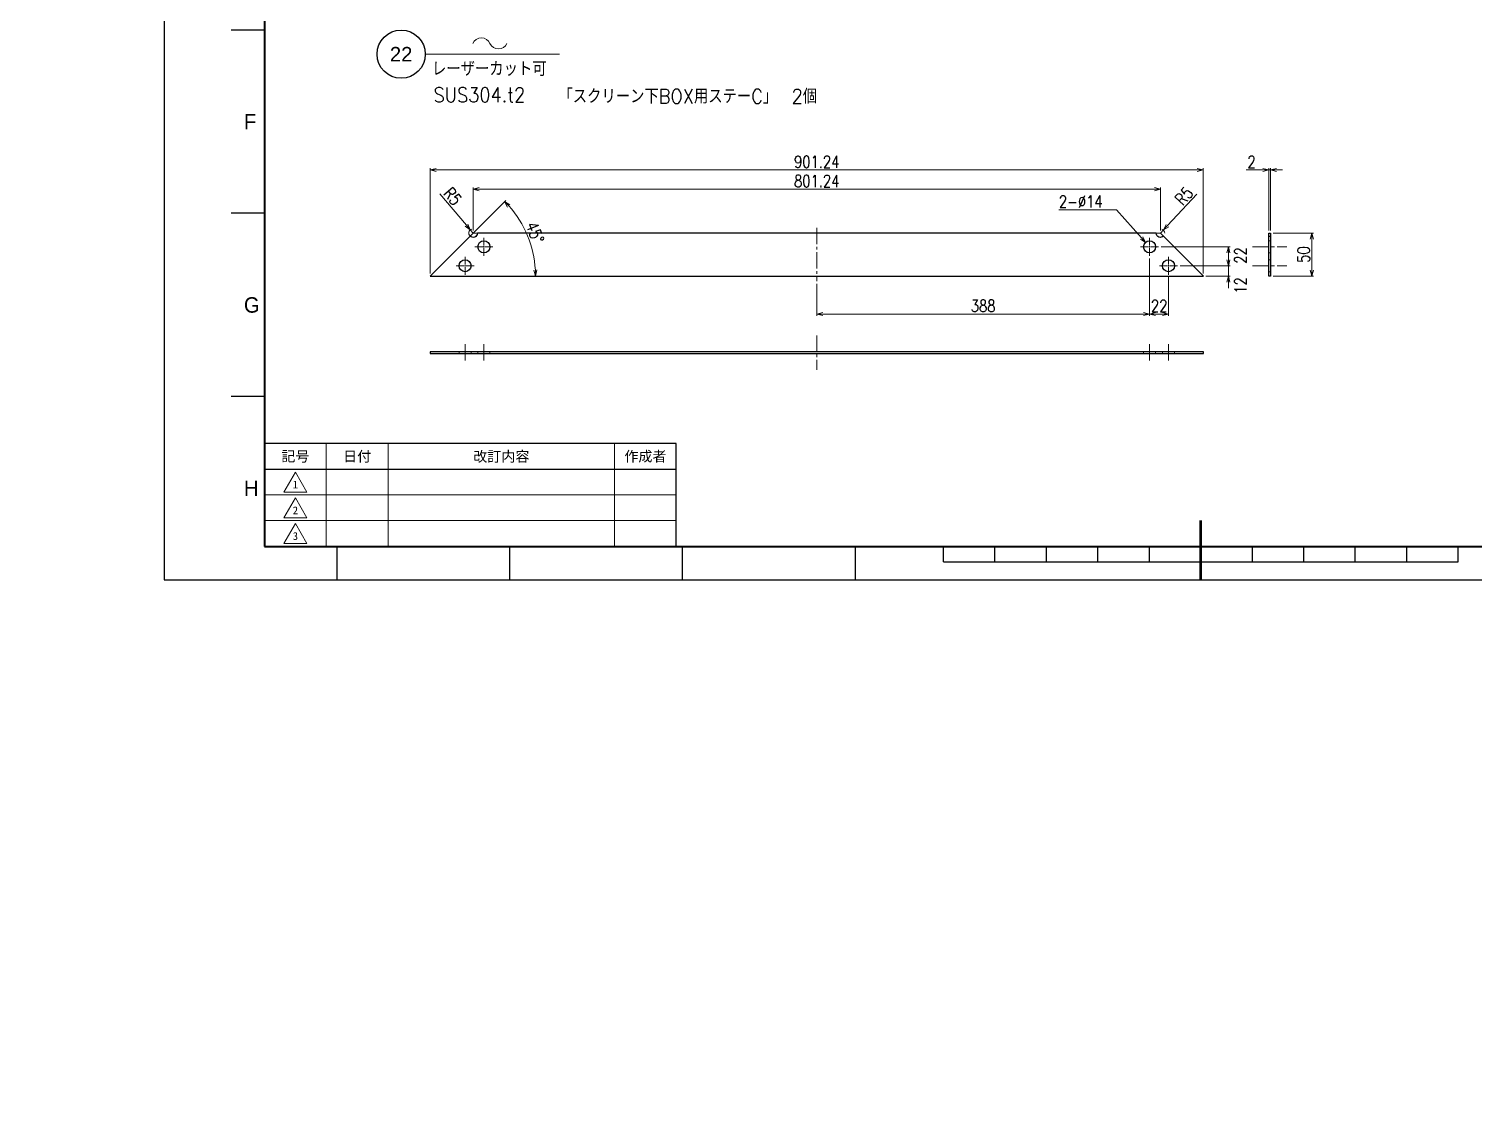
# Model space of a CAD drawing. Header units: millimetres. Extents: x 0 to 51411, y 0 to 16902.
# Drawn here: x 25524 to 27208, y 0 to 1267 of the extents above; entities that cross this region are included whole.
import ezdxf
from ezdxf import colors
from ezdxf.entities.mleader import LeaderData, LeaderLine
from ezdxf.enums import TextEntityAlignment as Align
from ezdxf.math import Vec2, Vec3

# ---------------------------------------------------------------- set-up
doc = ezdxf.new("R2010")
doc.units = ezdxf.units.MM
doc.linetypes.add('CENTER2', pattern=[28.575, 19.05, -3.175, 3.175, -3.175])
doc.linetypes.add('HIDDEN2', pattern=[4.7625, 3.175, -1.5875])
for name, color, linetype, lineweight in [('01_外形線', 7, 'Continuous', 25), ('03_かくれ線', 6, 'HIDDEN2', 13), ('04_中心線', 1, 'CENTER2', 9), ('06_文字', 7, 'Continuous', 13), ('07_寸法線', 3, 'Continuous', 9), ('99_図枠', 7, 'Continuous', 40)]:
    doc.layers.add(name, color=color, linetype=linetype, lineweight=lineweight)
doc.layers.add('10_補助線', color=8, linetype='Continuous', lineweight=13, plot=False)
doc.styles.add('KSS_TXT', font='txt.shx', dxfattribs={"bigfont": 'extfont2.shx'})
doc.styles.add('MS_G', font='MS Gothic.ttf')
doc.styles.get("Standard").update_dxf_attribs({"font": 'arial.ttf'})
doc.styles.add('寸法用', font='simplex.shx', dxfattribs={"width": 0.8, "bigfont": '@extfont2.shx'})
doc.styles.add('表題用', font='MS PGothic.ttf')
doc.dimstyles.new('機械製図用', dxfattribs={"dimtxt": 3.5, "dimasz": 3.5, "dimexe": 2, "dimexo": 0, "dimgap": 1.2, "dimtad": 1, "dimdsep": 46, "dimtxsty": '寸法用', "dimblk": 'OPEN30', "dimcen": 0, "dimclrd": 256, "dimclre": 256, "dimclrt": 7, "dimazin": 2, "dimtm": 1e-09, "dimtfac": 0.75, "dimtmove": 0, "dimatfit": 3, "dimldrblk": 'OPEN30', "dimfxl": 1, "dimlwd": -1, "dimlwe": -1, "dimarcsym": 0})
doc.dimstyles.new('機械製図用$3', dxfattribs={"dimtxt": 3.5, "dimasz": 3.5, "dimexe": 2, "dimexo": 0, "dimgap": 1.2, "dimtad": 1, "dimtih": 1, "dimtoh": 1, "dimdsep": 46, "dimtxsty": '寸法用', "dimblk": 'OPEN30', "dimcen": 0, "dimsd1": 1, "dimclrd": 256, "dimclre": 256, "dimclrt": 7, "dimazin": 2, "dimtm": 1e-09, "dimtfac": 0.75, "dimtofl": 0, "dimtmove": 0, "dimatfit": 3, "dimldrblk": 'OPEN30', "dimfxl": 1, "dimlwd": -1, "dimlwe": -1, "dimarcsym": 0})

# ---------------------------------------------------------------- blocks, each defined once
blk = doc.blocks.new('*U358')
at = {"layer": '04_中心線', "color": 0, "linetype": 'CENTER2', "transparency": 16777216}
for p, q in [((-10.5, 0), (-1.4, 0)), ((0, 1.4), (0, 10.5)), ((1.4, 0), (10.5, 0)), ((0, -10.5), (0, -1.4))]:
    blk.add_line(p, q, dxfattribs=at)
at = {"layer": '04_中心線', "color": 0, "linetype": 'Continuous', "transparency": 16777216}
for p, q in [((-0.7, 0), (0.7, 0)), ((0, -0.7), (0, 0.7))]:
    blk.add_line(p, q, dxfattribs=at)
blk = doc.blocks.new('*U359')
at = {"layer": '04_中心線', "color": 0, "linetype": 'CENTER2', "transparency": 16777216}
for p, q in [((-10.5, 0), (-1.4, 0)), ((0, 1.4), (0, 10.5)), ((1.4, 0), (10.5, 0)), ((0, -10.5), (0, -1.4))]:
    blk.add_line(p, q, dxfattribs=at)
at = {"layer": '04_中心線', "color": 0, "linetype": 'Continuous', "transparency": 16777216}
for p, q in [((-0.7, 0), (0.7, 0)), ((0, -0.7), (0, 0.7))]:
    blk.add_line(p, q, dxfattribs=at)
blk = doc.blocks.new('_Open30')
at = {"color": 0, "linetype": 'ByBlock', "lineweight": -2}
for p, q in [((-1, 0.27), (0, 0)), ((0, 0), (-1, -0.27)), ((0, 0), (-1, 0))]:
    blk.add_line(p, q, dxfattribs=at)
blk = doc.blocks.new('*D360')
at = {"layer": '07_寸法線', "transparency": 16777216}
for p, q in [((26974.2, 1029.2), (27021.2, 1029.2)), ((27019.2, 986.2), (27019.2, 1022.2)), ((26974.2, 979.2), (27021.2, 979.2))]:
    blk.add_line(p, q, dxfattribs=at)
at = {"layer": 'Defpoints', "color": 0, "transparency": 16777216}
for p in [(26971.2, 1029.2), (27019.2, 1029.2), (26971.2, 979.2)]:
    blk.add_point(p, dxfattribs=at)
at = {"layer": '07_寸法線', "transparency": 16777216, "xscale": 7, "yscale": 7, "zscale": 7}
for p, rotation in [((27019.2, 1029.2), 90), ((27019.2, 979.2), 270)]:
    blk.add_blockref('_Open30', p, dxfattribs=dict(at, rotation=rotation))
at = {"layer": '07_寸法線', "color": 7, "transparency": 16777216, "insert": (27009.7, 1004.2), "char_height": 14, "attachment_point": 5, "rotation": 90, "style": '寸法用'}
blk.add_mtext('50', dxfattribs=at)
blk = doc.blocks.new('*D361')
at = {"layer": '07_寸法線', "transparency": 16777216}
for p, q in [((26962.2, 1102.8), (26942.7, 1102.8)), ((26969.2, 1032.2), (26969.2, 1104.8)), ((26971.2, 1102.8), (26969.2, 1102.8)), ((26971.2, 1032.2), (26971.2, 1104.8)), ((26978.2, 1102.8), (26985.2, 1102.8))]:
    blk.add_line(p, q, dxfattribs=at)
at = {"layer": 'Defpoints', "color": 0, "transparency": 16777216}
for p in [(26969.2, 1102.8), (26969.2, 1029.2), (26971.2, 1029.2)]:
    blk.add_point(p, dxfattribs=at)
at = {"layer": '07_寸法線', "transparency": 16777216, "xscale": 7, "yscale": 7, "zscale": 7}
blk.add_blockref('_Open30', (26969.2, 1102.8), dxfattribs=at)
at = {"layer": '07_寸法線', "transparency": 16777216, "xscale": 7, "yscale": 7, "zscale": 7, "rotation": 180}
blk.add_blockref('_Open30', (26971.2, 1102.8), dxfattribs=at)
at = {"layer": '07_寸法線', "color": 7, "transparency": 16777216, "insert": (26948.9, 1112.3), "char_height": 14, "attachment_point": 5, "style": '寸法用'}
blk.add_mtext('2', dxfattribs=at)
blk = doc.blocks.new('*D362')
at = {"layer": '07_寸法線', "transparency": 16777216}
for p, q in [((26002.9, 1074.9), (26033.8, 1038.4)), ((26041.5, 1029.2), (26038.3, 1033))]:
    blk.add_line(p, q, dxfattribs=at)
blk.add_arc((26041.5, 1029.2), 5, 107.2903, 225, dxfattribs=at)
at = {"layer": 'Defpoints', "color": 0, "transparency": 16777216}
for p in [(26038.3, 1033), (26041.5, 1029.2)]:
    blk.add_point(p, dxfattribs=at)
at = {"layer": '07_寸法線', "transparency": 16777216, "xscale": 7, "yscale": 7, "zscale": 7, "rotation": 310.2086075833152}
blk.add_blockref('_Open30', (26038.3, 1033), dxfattribs=at)
at = {"layer": '07_寸法線', "color": 7, "transparency": 16777216, "insert": (26017.7, 1072), "char_height": 14, "attachment_point": 5, "rotation": 310.2086, "style": '寸法用'}
blk.add_mtext('R5', dxfattribs=at)
blk = doc.blocks.new('*D363')
at = {"layer": '07_寸法線', "transparency": 16777216}
for p, q in [((26885.3, 1074.7), (26850.9, 1038)), ((26842.7, 1029.2), (26846.2, 1032.9))]:
    blk.add_line(p, q, dxfattribs=at)
blk.add_arc((26842.7, 1029.2), 5, 0, 69.8493, dxfattribs=at)
at = {"layer": 'Defpoints', "color": 0, "transparency": 16777216}
for p in [(26842.7, 1029.2), (26846.2, 1032.9)]:
    blk.add_point(p, dxfattribs=at)
at = {"layer": '07_寸法線', "transparency": 16777216, "xscale": 7, "yscale": 7, "zscale": 7, "rotation": 226.9309724063492}
blk.add_blockref('_Open30', (26846.2, 1032.9), dxfattribs=at)
at = {"layer": '07_寸法線', "color": 7, "transparency": 16777216, "insert": (26870.2, 1072.5), "char_height": 14, "attachment_point": 5, "rotation": 46.931, "style": '寸法用'}
blk.add_mtext('R5', dxfattribs=at)
blk = doc.blocks.new('*D364')
at = {"layer": '07_寸法線', "transparency": 16777216}
for p, q in [((26830.1, 999.7), (26830.1, 932.9)), ((26442.1, 970.2), (26442.1, 932.9)), ((26823.1, 934.9), (26449.1, 934.9))]:
    blk.add_line(p, q, dxfattribs=at)
at = {"layer": 'Defpoints', "color": 0, "transparency": 16777216}
for p in [(26830.1, 1002.7), (26442.1, 973.2), (26442.1, 934.9)]:
    blk.add_point(p, dxfattribs=at)
at = {"layer": '07_寸法線', "transparency": 16777216, "xscale": 7, "yscale": 7, "zscale": 7, "rotation": 180}
blk.add_blockref('_Open30', (26442.1, 934.9), dxfattribs=at)
at = {"layer": '07_寸法線', "transparency": 16777216, "xscale": 7, "yscale": 7, "zscale": 7}
blk.add_blockref('_Open30', (26830.1, 934.9), dxfattribs=at)
at = {"layer": '07_寸法線', "color": 7, "transparency": 16777216, "insert": (26636.1, 944.4), "char_height": 14, "attachment_point": 5, "style": '寸法用'}
blk.add_mtext('388', dxfattribs=at)
blk = doc.blocks.new('*D365')
at = {"layer": '07_寸法線', "transparency": 16777216}
for p, q in [((26724.3, 1056.4), (26791.5, 1056.4)), ((26791.5, 1056.4), (26820.8, 1023.6))]:
    blk.add_line(p, q, dxfattribs=at)
at = {"layer": 'Defpoints', "color": 0, "transparency": 16777216}
for p in [(26825.5, 1018.4), (26834.8, 1008)]:
    blk.add_point(p, dxfattribs=at)
at = {"layer": '07_寸法線', "transparency": 16777216, "xscale": 7, "yscale": 7, "zscale": 7, "rotation": 311.8427270793289}
blk.add_blockref('_Open30', (26825.5, 1018.4), dxfattribs=at)
at = {"layer": '07_寸法線', "color": 7, "transparency": 16777216, "insert": (26749.9, 1065.9), "char_height": 14, "attachment_point": 5, "style": '寸法用'}
blk.add_mtext('2-∅14', dxfattribs=at)
blk = doc.blocks.new('*D366')
at = {"layer": '07_寸法線', "transparency": 16777216}
blk.add_line((26038, 1025.7), (26079.7, 1067.4), dxfattribs=at)
blk.add_arc((25991.5, 979.2), 122.8, 3.2678, 41.7322, dxfattribs=at)
at = {"layer": 'Defpoints', "color": 0, "transparency": 16777216}
for p in [(26038, 1025.7), (26110.1, 1011), (25991.5, 979.2), (25991.5, 979.2), (26892.7, 979.2)]:
    blk.add_point(p, dxfattribs=at)
at = {"layer": '07_寸法線', "transparency": 16777216, "xscale": 7, "yscale": 7, "zscale": 7}
for p, rotation in [((26078.3, 1066), 133.3661214207909), ((26114.3, 979.2), 271.6338785791143)]:
    blk.add_blockref('_Open30', p, dxfattribs=dict(at, rotation=rotation))
at = {"layer": '07_寸法線', "color": 7, "transparency": 16777216, "insert": (26113.7, 1029.8), "char_height": 14, "attachment_point": 5, "rotation": 292.5, "style": '寸法用'}
blk.add_mtext('45°', dxfattribs=at)
blk = doc.blocks.new('*U368')
at = {"layer": '04_中心線', "color": 0, "linetype": 'CENTER2', "transparency": 16777216}
for p, q in [((-10.5, 0), (-1.4, 0)), ((0, 1.4), (0, 10.5)), ((1.4, 0), (10.5, 0)), ((0, -10.5), (0, -1.4))]:
    blk.add_line(p, q, dxfattribs=at)
at = {"layer": '04_中心線', "color": 0, "linetype": 'Continuous', "transparency": 16777216}
for p, q in [((-0.7, 0), (0.7, 0)), ((0, -0.7), (0, 0.7))]:
    blk.add_line(p, q, dxfattribs=at)
blk = doc.blocks.new('*U367')
at = {"layer": '04_中心線', "color": 0, "linetype": 'CENTER2', "transparency": 16777216}
for p, q in [((-10.5, 0), (-1.4, 0)), ((0, 1.4), (0, 10.5)), ((1.4, 0), (10.5, 0)), ((0, -10.5), (0, -1.4))]:
    blk.add_line(p, q, dxfattribs=at)
at = {"layer": '04_中心線', "color": 0, "linetype": 'Continuous', "transparency": 16777216}
for p, q in [((-0.7, 0), (0.7, 0)), ((0, -0.7), (0, 0.7))]:
    blk.add_line(p, q, dxfattribs=at)
blk = doc.blocks.new('AM_BALLOON1')
at = {"transparency": 16777216}
blk.add_circle((0, 0), 5, dxfattribs=at)
blk.add_attdef('B_NUMBER', text='', height=3, dxfattribs=at).set_placement((0, 0), align=Align.MIDDLE_CENTER)
blk = doc.blocks.new('_OPEN')
at = {"color": 0, "linetype": 'ByBlock'}
for p, q in [((-1, 0.17), (0, 0)), ((0, 0), (-1, -0.17)), ((0, 0), (-1, 0))]:
    blk.add_line(p, q, dxfattribs=at)
blk = doc.blocks.new('p1ba05')
for centre, start, end in [((-2.95, 0.29), 24.2276, 155.5758), ((0, 1.62), 204.2276, 335.5758)]:
    blk.add_arc(centre, 1.62, start, end)
blk = doc.blocks.new('*D1182')
at = {"layer": '07_寸法線', "transparency": 16777216}
for p, q in [((26041.5, 1032.2), (26041.5, 1082.4)), ((26835.7, 1080.4), (26048.5, 1080.4)), ((26842.7, 1032.2), (26842.7, 1082.4))]:
    blk.add_line(p, q, dxfattribs=at)
at = {"layer": 'Defpoints', "color": 0, "transparency": 16777216}
for p in [(26041.5, 1080.4), (26041.5, 1029.2), (26842.7, 1029.2)]:
    blk.add_point(p, dxfattribs=at)
at = {"layer": '07_寸法線', "transparency": 16777216, "xscale": 7, "yscale": 7, "zscale": 7, "rotation": 180}
blk.add_blockref('_Open30', (26041.5, 1080.4), dxfattribs=at)
at = {"layer": '07_寸法線', "transparency": 16777216, "xscale": 7, "yscale": 7, "zscale": 7}
blk.add_blockref('_Open30', (26842.7, 1080.4), dxfattribs=at)
at = {"layer": '07_寸法線', "color": 7, "transparency": 16777216, "insert": (26442.1, 1089.9), "char_height": 14, "attachment_point": 5, "style": '寸法用'}
blk.add_mtext('801.24', dxfattribs=at)
blk = doc.blocks.new('*D1183')
at = {"layer": '07_寸法線', "transparency": 16777216}
for p, q in [((25991.5, 982.2), (25991.5, 1104.8)), ((26885.7, 1102.8), (25998.5, 1102.8)), ((26892.7, 982.2), (26892.7, 1104.8))]:
    blk.add_line(p, q, dxfattribs=at)
at = {"layer": 'Defpoints', "color": 0, "transparency": 16777216}
for p in [(25991.5, 1102.8), (25991.5, 979.2), (26892.7, 979.2)]:
    blk.add_point(p, dxfattribs=at)
at = {"layer": '07_寸法線', "transparency": 16777216, "xscale": 7, "yscale": 7, "zscale": 7, "rotation": 180}
blk.add_blockref('_Open30', (25991.5, 1102.8), dxfattribs=at)
at = {"layer": '07_寸法線', "transparency": 16777216, "xscale": 7, "yscale": 7, "zscale": 7}
blk.add_blockref('_Open30', (26892.7, 1102.8), dxfattribs=at)
at = {"layer": '07_寸法線', "color": 7, "transparency": 16777216, "insert": (26442.1, 1112.3), "char_height": 14, "attachment_point": 5, "style": '寸法用'}
blk.add_mtext('901.24', dxfattribs=at)
blk = doc.blocks.new('*D1184')
at = {"layer": '07_寸法線', "transparency": 16777216}
for p, q in [((26830.1, 999.7), (26830.1, 932.9)), ((26852.1, 977.7), (26852.1, 932.9)), ((26845.1, 934.9), (26837.1, 934.9))]:
    blk.add_line(p, q, dxfattribs=at)
at = {"layer": 'Defpoints', "color": 0, "transparency": 16777216}
for p in [(26830.1, 1002.7), (26852.1, 980.7), (26830.1, 934.9)]:
    blk.add_point(p, dxfattribs=at)
at = {"layer": '07_寸法線', "transparency": 16777216, "xscale": 7, "yscale": 7, "zscale": 7, "rotation": 180}
blk.add_blockref('_Open30', (26830.1, 934.9), dxfattribs=at)
at = {"layer": '07_寸法線', "transparency": 16777216, "xscale": 7, "yscale": 7, "zscale": 7}
blk.add_blockref('_Open30', (26852.1, 934.9), dxfattribs=at)
at = {"layer": '07_寸法線', "color": 7, "transparency": 16777216, "insert": (26841.3, 944.4), "char_height": 14, "attachment_point": 5, "style": '寸法用'}
blk.add_mtext('22', dxfattribs=at)
blk = doc.blocks.new('*D1185')
at = {"layer": '07_寸法線', "transparency": 16777216}
for p, q in [((26921.9, 998.2), (26921.9, 1005.2)), ((26865.6, 991.2), (26923.9, 991.2)), ((26895.7, 979.2), (26923.9, 979.2)), ((26921.9, 979.2), (26921.9, 991.2)), ((26921.9, 972.2), (26921.9, 965.2))]:
    blk.add_line(p, q, dxfattribs=at)
at = {"layer": 'Defpoints', "color": 0, "transparency": 16777216}
for p in [(26862.6, 991.2), (26892.7, 979.2), (26921.9, 991.2)]:
    blk.add_point(p, dxfattribs=at)
at = {"layer": '07_寸法線', "transparency": 16777216, "xscale": 7, "yscale": 7, "zscale": 7}
for p, rotation in [((26921.9, 991.2), 270), ((26921.9, 979.2), 90)]:
    blk.add_blockref('_Open30', p, dxfattribs=dict(at, rotation=rotation))
at = {"layer": '07_寸法線', "color": 7, "transparency": 16777216, "insert": (26936.2, 968.2), "char_height": 14, "attachment_point": 5, "rotation": 90, "style": '寸法用'}
blk.add_mtext('12', dxfattribs=at)
blk = doc.blocks.new('*D1186')
at = {"layer": '07_寸法線', "transparency": 16777216}
for p, q in [((26843.6, 1013.2), (26923.9, 1013.2)), ((26921.9, 998.2), (26921.9, 1006.2)), ((26865.6, 991.2), (26923.9, 991.2))]:
    blk.add_line(p, q, dxfattribs=at)
at = {"layer": 'Defpoints', "color": 0, "transparency": 16777216}
for p in [(26840.6, 1013.2), (26921.9, 1013.2), (26862.6, 991.2)]:
    blk.add_point(p, dxfattribs=at)
at = {"layer": '07_寸法線', "transparency": 16777216, "xscale": 7, "yscale": 7, "zscale": 7}
for p, rotation in [((26921.9, 1013.2), 90), ((26921.9, 991.2), 270)]:
    blk.add_blockref('_Open30', p, dxfattribs=dict(at, rotation=rotation))
at = {"layer": '07_寸法線', "color": 7, "transparency": 16777216, "insert": (26936.2, 1003.2), "char_height": 14, "attachment_point": 5, "rotation": 90, "style": '寸法用'}
blk.add_mtext('22', dxfattribs=at)

msp = doc.modelspace()

# ---------------------------------------------------------------- linework, layer by layer
at = {"layer": '01_外形線'}
msp.add_line((26969.15, 1025.681), (26971.15, 1025.681), dxfattribs=at)
msp.add_lwpolyline([(25991.504, 979.217), (26892.746, 979.217), (26846.282, 1025.681, -0.66817864), (26837.746, 1029.217), (26046.504, 1029.217, -0.66817864), (26037.968, 1025.681), (25991.504, 979.217)], format="xyb", dxfattribs=at)
for points in [[(26969.15, 1029.217), (26971.15, 1029.217), (26971.15, 979.217), (26969.15, 979.217)], [(25991.504, 888.937), (26892.746, 888.937), (26892.746, 890.937), (25991.504, 890.937)]]:
    msp.add_lwpolyline(points, close=True, dxfattribs=at)
for centre in [(26054.125, 1013.217), (26830.125, 1013.217), (26032.125, 991.217), (26852.125, 991.217)]:
    msp.add_circle(centre, 7, dxfattribs=at)
at = {"layer": '03_かくれ線', "ltscale": 3}
for p, q in [((26969.15, 1020.217), (26971.15, 1020.217)), ((26969.15, 1006.217), (26971.15, 1006.217)), ((26969.15, 998.217), (26971.15, 998.217)), ((26969.15, 984.217), (26971.15, 984.217)), ((26025.125, 890.937), (26025.125, 888.937)), ((26039.125, 890.937), (26039.125, 888.937)), ((26047.125, 890.937), (26047.125, 888.937)), ((26061.125, 890.937), (26061.125, 888.937)), ((26823.125, 890.937), (26823.125, 888.937)), ((26837.125, 890.937), (26837.125, 888.937)), ((26845.125, 890.937), (26845.125, 888.937)), ((26859.125, 890.937), (26859.125, 888.937))]:
    msp.add_line(p, q, dxfattribs=at)
at = {"layer": '04_中心線'}
for p, q in [((26442.125, 1035.557), (26442.125, 973.24)), ((26950.15, 1013.217), (26990.15, 1013.217)), ((26950.15, 991.217), (26990.15, 991.217)), ((26442.125, 909.937), (26442.125, 869.937)), ((26032.125, 899.937), (26032.125, 879.937)), ((26054.125, 899.937), (26054.125, 879.937)), ((26830.125, 899.937), (26830.125, 879.937)), ((26852.125, 899.937), (26852.125, 879.937))]:
    msp.add_line(p, q, dxfattribs=at)
at = {"layer": '07_寸法線'}
msp.add_line((25985.848, 1237.76), (26142.191, 1237.76), dxfattribs=at)
at = {"layer": '10_補助線'}
for points in [[(26037.968, 1025.681), (26041.504, 1029.217), (26046.504, 1029.217)], [(26846.282, 1025.681), (26842.746, 1029.217), (26837.746, 1029.217)]]:
    msp.add_lwpolyline(points, dxfattribs=at)
at = {"layer": '99_図枠', "lineweight": 25}
for p, q in [((25798.42, 1265.903), (25759.42, 1265.903)), ((25798.42, 1052.286), (25759.42, 1052.286)), ((25798.42, 838.668), (25759.42, 838.668)), ((25798.42, 754.051), (26278.42, 754.051)), ((25882.93, 625.051), (25882.93, 664.051)), ((26084.32, 625.051), (26084.32, 664.051)), ((26285.71, 625.051), (26285.71, 664.051)), ((26487.1, 625.051), (26487.1, 664.051)), ((26589.88, 646.051), (26589.88, 664.051)), ((26649.88, 646.051), (26649.88, 664.051)), ((26709.88, 646.051), (26709.88, 664.051)), ((26769.88, 646.051), (26769.88, 664.051)), ((26829.88, 646.051), (26829.88, 664.051)), ((26949.88, 646.051), (26949.88, 664.051)), ((27009.88, 646.051), (27009.88, 664.051)), ((27069.88, 646.051), (27069.88, 664.051)), ((27129.88, 646.051), (27129.88, 664.051)), ((27189.88, 646.051), (27189.88, 664.051)), ((26589.88, 646.051), (27189.88, 646.051))]:
    msp.add_line(p, q, dxfattribs=at)
at = {"layer": '99_図枠', "lineweight": 13}
for p, q in [((25870.42, 664.051), (25870.42, 784.051)), ((25942.42, 664.051), (25942.42, 784.051)), ((26206.42, 664.051), (26206.42, 784.051)), ((25798.42, 724.051), (26278.42, 724.051)), ((25798.42, 694.051), (26278.42, 694.051))]:
    msp.add_line(p, q, dxfattribs=at)
at = {"layer": '99_図枠', "lineweight": 53}
msp.add_line((26889.88, 625.051), (26889.88, 694.051), dxfattribs=at)
at = {"layer": '99_図枠'}
msp.add_lwpolyline([(25798.42, 664.051), (28059.22, 664.051), (28059.22, 2294.989), (25798.42, 2294.989)], close=True, dxfattribs=at)
at = {"layer": '99_図枠', "lineweight": 25}
msp.add_lwpolyline([(25798.42, 664.051), (26278.42, 664.051), (26278.42, 784.051), (25798.42, 784.051)], close=True, dxfattribs=at)
at = {"layer": '99_図枠', "lineweight": 13}
for points in [[(25820.92, 727.237), (25834.42, 750.62), (25847.92, 727.237), (25820.92, 727.237)], [(25820.92, 697.237), (25834.42, 720.62), (25847.92, 697.237), (25820.92, 697.237)], [(25820.92, 667.237), (25834.42, 690.62), (25847.92, 667.237), (25820.92, 667.237)]]:
    msp.add_lwpolyline(points, dxfattribs=at)
at = {"layer": 'Defpoints'}
msp.add_lwpolyline([(25681.54, 625.051), (28098.22, 625.051), (28098.22, 2333.989), (25681.54, 2333.989)], close=True, dxfattribs=at)

# ---------------------------------------------------------------- block references
at = {"layer": '04_中心線', "linetype": 'CENTER2'}
for name, p in [('*U367', (26054.125, 1013.217)), ('*U359', (26830.125, 1013.217)), ('*U368', (26032.125, 991.217)), ('*U358', (26852.125, 991.217))]:
    msp.add_blockref(name, p, dxfattribs=at)
at = {"layer": '07_寸法線', "xscale": 6.749590909090905, "yscale": 6.749590909090905, "zscale": 6.749590909090905}
msp.add_blockref('p1ba05', (26071.101, 1243.913), dxfattribs=at)

# ---------------------------------------------------------------- texts
at = {"layer": '06_文字', "color": 3, "style": 'KSS_TXT', "width": 0.9}
for s, p in [('レーザーカット可', (25993.62, 1212.344)), ('SUS304.t2', (25995.499, 1181.966)), ('「スクリーン下BOX用ステーC」\u30002個', (26141.004, 1180.278))]:
    msp.add_text(s, height=16.875, dxfattribs=at).set_placement(p)
at = {"layer": '99_図枠', "lineweight": 13, "style": '表題用'}
for s, p in [('F', (25774.42, 1159.094)), ('G', (25774.42, 945.477)), ('H', (25774.42, 731.86))]:
    msp.add_text(s, height=18, dxfattribs=at).set_placement(p, align=Align.MIDDLE_LEFT)
at = {"layer": '99_図枠', "style": '表題用'}
for s, p in [('記号', (25834.42, 769.051)), ('日付', (25906.42, 769.051)), ('作成者', (26242.42, 769.051))]:
    msp.add_text(s, height=12, dxfattribs=at).set_placement(p, align=Align.MIDDLE_CENTER)
msp.add_text('改訂内容', height=12, dxfattribs=at).set_placement((26074.42, 769.051), align=Align.MIDDLE)
at = {"layer": '99_図枠', "lineweight": 13, "style": 'MS_G'}
for s, p in [('1', (25834.42, 736.051)), ('2', (25834.42, 706.051)), ('3', (25834.42, 676.051))]:
    msp.add_text(s, height=9, dxfattribs=at).set_placement(p, align=Align.MIDDLE)

# ---------------------------------------------------------------- dimensions: what is measured, and where the dimension line sits
at = {"layer": '07_寸法線'}
for base, p1, p2, angle, picture, middle in [((25991.504, 1102.791), (26892.746, 979.217), (25991.504, 979.217), 180, '*D1183', (26442.125, 1112.291)), ((26969.15, 1102.791), (26971.15, 1029.217), (26969.15, 1029.217), 180, '*D361', (26948.917, 1112.291)), ((26041.504, 1080.363), (26842.746, 1029.217), (26041.504, 1029.217), 180, '*D1182', (26442.125, 1089.863)), ((27019.155, 1029.217), (26971.15, 979.217), (26971.15, 1029.217), 90, '*D360', (27009.655, 1004.217)), ((26442.125, 934.917), (26830.125, 1002.717), (26442.125, 973.24), 180, '*D364', (26636.125, 944.417))]:
    dim = msp.add_linear_dim(base=base, p1=p1, p2=p2, angle=angle, dimstyle='機械製図用', override={"dimtxt": 14, "dimasz": 7, "dimexo": 3, "dimgap": 2.5}, dxfattribs=at)
    dim.commit()
    dim.dimension.update_dxf_attribs({"geometry": picture, "text_midpoint": middle})
for center, mpoint, picture, middle in [((26041.504, 1029.217), (26038.276, 1033.035), '*D362', (26010.49, 1065.906)), ((26842.746, 1029.217), (26846.161, 1032.87), '*D363', (26877.173, 1066.046))]:
    dim = msp.add_radius_dim(center=center, mpoint=mpoint, dimstyle='機械製図用', override={"dimtxt": 14, "dimasz": 7, "dimgap": 2.5}, dxfattribs=at)
    dim.commit()
    dim.dimension.update_dxf_attribs({"geometry": picture, "text_midpoint": middle, "dimtype": 164})
dim = msp.add_angular_dim_2l(base=(26110.074, 1010.987), line1=((25991.504, 979.217), (26892.746, 979.217)), line2=((26037.968, 1025.681), (25991.504, 979.217)), dimstyle='機械製図用', override={"dimtxt": 14, "dimasz": 7, "dimgap": 2.5, "dimtmove": 2}, dxfattribs=at)
dim.commit()
dim.dimension.update_dxf_attribs({"geometry": '*D366', "text_midpoint": (26113.689, 1029.828)})
dim = msp.add_diameter_dim_2p(p1=(26834.795, 1008.002), p2=(26825.456, 1018.432), text='2-<>', dimstyle='機械製図用$3', override={"dimtxt": 14, "dimasz": 7, "dimgap": 2.5}, dxfattribs=at)
dim.commit()
dim.dimension.update_dxf_attribs({"geometry": '*D365', "text_midpoint": (26749.884, 1056.401), "dimtype": 163})
for base, p1, p2, angle, picture, middle in [((26921.916, 1013.217), (26862.625, 991.217), (26840.625, 1013.217), 90, '*D1186', (26936.212, 1003.197)), ((26830.125, 934.917), (26852.125, 980.717), (26830.125, 1002.717), 180, '*D1184', (26841.286, 944.417)), ((26921.916, 991.217), (26892.746, 979.217), (26862.625, 991.217), 90, '*D1185', (26936.212, 968.179))]:
    dim = msp.add_linear_dim(base=base, p1=p1, p2=p2, angle=angle, dimstyle='機械製図用', override={"dimtxt": 14, "dimasz": 7, "dimexo": 3, "dimgap": 2.5, "dimtmove": 2}, dxfattribs=at)
    dim.commit()
    dim.dimension.update_dxf_attribs({"geometry": picture, "text_midpoint": middle, "dimtype": 160})

# ---------------------------------------------------------------- leaders
ml = msp.add_multileader_block('Standard', dxfattribs=at)
ml.set_content('AM_BALLOON1', color=256, scale=7.08707045)
ml.set_attribute('B_NUMBER', '28', width=0)
ml.set_leader_properties(color=256, linetype='ByLayer', lineweight=-1)
ml.set_arrow_properties(name='OPEN')
ml.build(insert=Vec2(0, 0))
ml.multileader.update_dxf_attribs({"leader_type": 0, "has_dogleg": 0, "text_right_attachment_type": 6, "dogleg_length": 0, "arrow_head_size": 3.544, "scale": 2.5, "block_connection_type": 1})
ctx = ml.context
ctx.base_point, ctx.scale, ctx.char_height, ctx.arrow_head_size, ctx.landing_gap_size, ctx.plane_origin = Vec3(32779.868, 3275.518), 2.5, 7.087, 3.544, 3.544, Vec3(32779.868, 3275.518)
ctx.right_attachment, ctx.attachment_type = 6, 1
notes = []
notes.append((ctx, [(0, (0, 0, 0), (0, 0), (1, 0), 1, [])]))
ctx.block.insert = Vec3(32779.868, 3275.518)
ml = msp.add_multileader_block('Standard', dxfattribs=at)
ml.set_content('AM_BALLOON1', color=256, scale=7.08707045)
ml.set_attribute('B_NUMBER', '29', width=0)
ml.set_leader_properties(color=256, linetype='ByLayer', lineweight=-1)
ml.set_arrow_properties(name='OPEN')
ml.build(insert=Vec2(0, 0))
ml.multileader.update_dxf_attribs({"leader_type": 0, "has_dogleg": 0, "text_right_attachment_type": 6, "dogleg_length": 0, "arrow_head_size": 3.544, "scale": 2.5, "block_connection_type": 1})
ctx = ml.context
ctx.base_point, ctx.scale, ctx.char_height, ctx.arrow_head_size, ctx.landing_gap_size, ctx.plane_origin = Vec3(34667.768, 3275.518), 2.5, 7.087, 3.544, 3.544, Vec3(34667.768, 3275.518)
ctx.right_attachment, ctx.attachment_type = 6, 1
notes.append((ctx, [(0, (0, 0, 0), (0, 0), (1, 0), 1, [])]))
ctx.block.insert = Vec3(34667.768, 3275.518)
ml = msp.add_multileader_block('Standard', dxfattribs=at)
ml.set_content('AM_BALLOON1', color=256, scale=7.08707045)
ml.set_attribute('B_NUMBER', '27', width=0)
ml.set_leader_properties(color=256, linetype='ByLayer', lineweight=-1)
ml.set_arrow_properties(name='OPEN')
ml.build(insert=Vec2(0, 0))
ml.multileader.update_dxf_attribs({"leader_type": 0, "has_dogleg": 0, "text_right_attachment_type": 6, "dogleg_length": 0, "arrow_head_size": 3.544, "scale": 2.5, "block_connection_type": 1})
ctx = ml.context
ctx.base_point, ctx.scale, ctx.char_height, ctx.arrow_head_size, ctx.landing_gap_size, ctx.plane_origin = Vec3(30037.828, 2881.684), 2.5, 7.087, 3.544, 3.544, Vec3(30037.828, 2881.684)
ctx.right_attachment, ctx.attachment_type = 6, 1
notes.append((ctx, [(0, (0, 0, 0), (0, 0), (1, 0), 1, [])]))
ctx.block.insert = Vec3(30037.828, 2881.684)
ml = msp.add_multileader_block('Standard', dxfattribs=at)
ml.set_content('AM_BALLOON1', color=256, scale=7.08707045)
ml.set_attribute('B_NUMBER', '26', width=0)
ml.set_leader_properties(color=256, linetype='ByLayer', lineweight=-1)
ml.set_arrow_properties(name='OPEN')
ml.build(insert=Vec2(0, 0))
ml.multileader.update_dxf_attribs({"leader_type": 0, "has_dogleg": 0, "text_right_attachment_type": 6, "dogleg_length": 0, "arrow_head_size": 3.544, "scale": 2.5, "block_connection_type": 1})
ctx = ml.context
ctx.base_point, ctx.scale, ctx.char_height, ctx.arrow_head_size, ctx.landing_gap_size, ctx.plane_origin = Vec3(28646.004, 2598.075), 2.5, 7.087, 3.544, 3.544, Vec3(28646.004, 2598.075)
ctx.right_attachment, ctx.attachment_type = 6, 1
notes.append((ctx, [(0, (0, 0, 0), (0, 0), (1, 0), 1, [])]))
ctx.block.insert = Vec3(28646.004, 2598.075)
ml = msp.add_multileader_block('Standard', dxfattribs=at)
ml.set_content('AM_BALLOON1', color=256, scale=5.62465909)
ml.set_attribute('B_NUMBER', '20', width=0)
ml.set_leader_properties(color=256, linetype='ByLayer', lineweight=-1)
ml.set_arrow_properties(name='OPEN')
ml.build(insert=Vec2(0, 0))
ml.multileader.update_dxf_attribs({"leader_type": 0, "has_dogleg": 0, "text_right_attachment_type": 6, "dogleg_length": 0, "arrow_head_size": 2.812, "scale": 2.5, "block_connection_type": 1})
ctx = ml.context
ctx.base_point, ctx.scale, ctx.char_height, ctx.arrow_head_size, ctx.landing_gap_size, ctx.plane_origin = Vec3(25957.692, 2209.708), 2.5, 5.625, 2.812, 2.812, Vec3(25957.692, 2209.708)
ctx.right_attachment, ctx.attachment_type = 6, 1
notes.append((ctx, [(0, (0, 0, 0), (0, 0), (1, 0), 1, [])]))
ctx.block.insert = Vec3(25957.692, 2209.708)
ml = msp.add_multileader_block('Standard', dxfattribs=at)
ml.set_content('AM_BALLOON1', color=256, scale=5.62465909)
ml.set_attribute('B_NUMBER', '23', width=0)
ml.set_leader_properties(color=256, linetype='ByLayer', lineweight=-1)
ml.set_arrow_properties(name='OPEN')
ml.build(insert=Vec2(0, 0))
ml.multileader.update_dxf_attribs({"leader_type": 0, "has_dogleg": 0, "text_right_attachment_type": 6, "dogleg_length": 0, "arrow_head_size": 2.812, "scale": 2.5, "block_connection_type": 1})
ctx = ml.context
ctx.base_point, ctx.scale, ctx.char_height, ctx.arrow_head_size, ctx.landing_gap_size, ctx.plane_origin = Vec3(27229.911, 2209.708), 2.5, 5.625, 2.812, 2.812, Vec3(27229.911, 2209.708)
ctx.right_attachment, ctx.attachment_type = 6, 1
notes.append((ctx, [(0, (0, 0, 0), (0, 0), (1, 0), 1, [])]))
ctx.block.insert = Vec3(27229.911, 2209.708)
ml = msp.add_multileader_block('Standard', dxfattribs=at)
ml.set_content('AM_BALLOON1', color=256, scale=4.99969697)
ml.set_attribute('B_NUMBER', '30', width=0)
ml.set_leader_properties(color=256, linetype='ByLayer', lineweight=-1)
ml.set_arrow_properties(name='OPEN')
ml.build(insert=Vec2(0, 0))
ml.multileader.update_dxf_attribs({"leader_type": 0, "has_dogleg": 0, "text_right_attachment_type": 6, "dogleg_length": 0, "arrow_head_size": 2.5, "scale": 2.5, "block_connection_type": 1})
ctx = ml.context
ctx.base_point, ctx.scale, ctx.char_height, ctx.arrow_head_size, ctx.landing_gap_size, ctx.plane_origin = Vec3(36368.352, 1874.031), 2.5, 5, 2.5, 2.5, Vec3(36368.352, 1874.031)
ctx.right_attachment, ctx.attachment_type = 6, 1
notes.append((ctx, [(0, (0, 0, 0), (0, 0), (1, 0), 1, [])]))
ctx.block.insert = Vec3(36368.352, 1874.031)
ml = msp.add_multileader_block('Standard', dxfattribs=at)
ml.set_content('AM_BALLOON1', color=256, scale=4.99969697)
ml.set_attribute('B_NUMBER', '31', width=0)
ml.set_leader_properties(color=256, linetype='ByLayer', lineweight=-1)
ml.set_arrow_properties(name='OPEN')
ml.build(insert=Vec2(0, 0))
ml.multileader.update_dxf_attribs({"leader_type": 0, "has_dogleg": 0, "text_right_attachment_type": 6, "dogleg_length": 0, "arrow_head_size": 2.5, "scale": 2.5, "block_connection_type": 1})
ctx = ml.context
ctx.base_point, ctx.scale, ctx.char_height, ctx.arrow_head_size, ctx.landing_gap_size, ctx.plane_origin = Vec3(37494.708, 1874.031), 2.5, 5, 2.5, 2.5, Vec3(37494.708, 1874.031)
ctx.right_attachment, ctx.attachment_type = 6, 1
notes.append((ctx, [(0, (0, 0, 0), (0, 0), (1, 0), 1, [])]))
ctx.block.insert = Vec3(37494.708, 1874.031)
ml = msp.add_multileader_block('Standard', dxfattribs=at)
ml.set_content('AM_BALLOON1', color=256, scale=5.62465909)
ml.set_attribute('B_NUMBER', '21', width=0)
ml.set_leader_properties(color=256, linetype='ByLayer', lineweight=-1)
ml.set_arrow_properties(name='OPEN')
ml.build(insert=Vec2(0, 0))
ml.multileader.update_dxf_attribs({"leader_type": 0, "has_dogleg": 0, "text_right_attachment_type": 6, "dogleg_length": 0, "arrow_head_size": 2.812, "scale": 2.5, "block_connection_type": 1})
ctx = ml.context
ctx.base_point, ctx.scale, ctx.char_height, ctx.arrow_head_size, ctx.landing_gap_size, ctx.plane_origin = Vec3(25957.692, 1752.745), 2.5, 5.625, 2.812, 2.812, Vec3(25957.692, 1752.745)
ctx.right_attachment, ctx.attachment_type = 6, 1
notes.append((ctx, [(0, (0, 0, 0), (0, 0), (1, 0), 1, [])]))
ctx.block.insert = Vec3(25957.692, 1752.745)
ml = msp.add_multileader_block('Standard', dxfattribs=at)
ml.set_content('AM_BALLOON1', color=256, scale=5.62465909)
ml.set_attribute('B_NUMBER', '24', width=0)
ml.set_leader_properties(color=256, linetype='ByLayer', lineweight=-1)
ml.set_arrow_properties(name='OPEN')
ml.build(insert=Vec2(0, 0))
ml.multileader.update_dxf_attribs({"leader_type": 0, "has_dogleg": 0, "text_right_attachment_type": 6, "dogleg_length": 0, "arrow_head_size": 2.812, "scale": 2.5, "block_connection_type": 1})
ctx = ml.context
ctx.base_point, ctx.scale, ctx.char_height, ctx.arrow_head_size, ctx.landing_gap_size, ctx.plane_origin = Vec3(27229.911, 1649.936), 2.5, 5.625, 2.812, 2.812, Vec3(27229.911, 1649.936)
ctx.right_attachment, ctx.attachment_type = 6, 1
notes.append((ctx, [(0, (0, 0, 0), (0, 0), (1, 0), 1, [])]))
ctx.block.insert = Vec3(27229.911, 1649.936)
ml = msp.add_multileader_block('Standard', dxfattribs=at)
ml.set_content('AM_BALLOON1', color=256, scale=3.49978788)
ml.set_attribute('B_NUMBER', '1', width=0)
ml.set_leader_properties(color=256, linetype='ByLayer', lineweight=-1)
ml.set_arrow_properties(name='OPEN')
ml.build(insert=Vec2(0, 0))
ml.multileader.update_dxf_attribs({"leader_type": 0, "has_dogleg": 0, "text_right_attachment_type": 6, "dogleg_length": 0, "arrow_head_size": 1.75, "scale": 2.5, "block_connection_type": 1})
ctx = ml.context
ctx.base_point, ctx.scale, ctx.char_height, ctx.arrow_head_size, ctx.landing_gap_size, ctx.plane_origin = Vec3(43910.767, 1565.525), 2.5, 3.5, 1.75, 1.75, Vec3(43910.767, 1565.525)
ctx.right_attachment, ctx.attachment_type = 6, 1
notes.append((ctx, [(0, (0, 0, 0), (0, 0), (1, 0), 1, [])]))
ctx.block.insert = Vec3(43910.767, 1565.525)
ml = msp.add_multileader_block('Standard', dxfattribs=at)
ml.set_content('AM_BALLOON1', color=256, scale=3.49978788)
ml.set_attribute('B_NUMBER', '2', width=0)
ml.set_leader_properties(color=256, linetype='ByLayer', lineweight=-1)
ml.set_arrow_properties(name='OPEN')
ml.build(insert=Vec2(0, 0))
ml.multileader.update_dxf_attribs({"leader_type": 0, "has_dogleg": 0, "text_right_attachment_type": 6, "dogleg_length": 0, "arrow_head_size": 1.75, "scale": 2.5, "block_connection_type": 1})
ctx = ml.context
ctx.base_point, ctx.scale, ctx.char_height, ctx.arrow_head_size, ctx.landing_gap_size, ctx.plane_origin = Vec3(44674.034, 1385.933), 2.5, 3.5, 1.75, 1.75, Vec3(44674.034, 1385.933)
ctx.right_attachment, ctx.attachment_type = 6, 1
notes.append((ctx, [(0, (0, 0, 0), (0, 0), (1, 0), 1, [])]))
ctx.block.insert = Vec3(44674.034, 1385.933)
ml = msp.add_multileader_block('Standard', dxfattribs=at)
ml.set_content('AM_BALLOON1', color=256, scale=5.62465909)
ml.set_attribute('B_NUMBER', '25', width=0)
ml.set_leader_properties(color=256, linetype='ByLayer', lineweight=-1)
ml.set_arrow_properties(name='OPEN')
ml.build(insert=Vec2(0, 0))
ml.multileader.update_dxf_attribs({"leader_type": 0, "has_dogleg": 0, "text_right_attachment_type": 6, "dogleg_length": 0, "arrow_head_size": 2.812, "scale": 2.5, "block_connection_type": 1})
ctx = ml.context
ctx.base_point, ctx.scale, ctx.char_height, ctx.arrow_head_size, ctx.landing_gap_size, ctx.plane_origin = Vec3(27331.191, 1244.794), 2.5, 5.625, 2.812, 2.812, Vec3(27331.191, 1244.794)
ctx.right_attachment, ctx.attachment_type = 6, 1
notes.append((ctx, [(0, (0, 0, 0), (0, 0), (1, 0), 1, [])]))
ctx.block.insert = Vec3(27331.191, 1244.794)
ml = msp.add_multileader_block('Standard', dxfattribs=at)
ml.set_content('AM_BALLOON1', color=256, scale=5.62465909)
ml.set_attribute('B_NUMBER', '22', width=0)
ml.set_leader_properties(color=256, linetype='ByLayer', lineweight=-1)
ml.set_arrow_properties(name='OPEN')
ml.build(insert=Vec2(0, 0))
ml.multileader.update_dxf_attribs({"leader_type": 0, "has_dogleg": 0, "text_right_attachment_type": 6, "dogleg_length": 0, "arrow_head_size": 2.812, "scale": 2.5, "block_connection_type": 1})
ctx = ml.context
ctx.base_point, ctx.scale, ctx.char_height, ctx.arrow_head_size, ctx.landing_gap_size, ctx.plane_origin = Vec3(25957.692, 1237.782), 2.5, 5.625, 2.812, 2.812, Vec3(25957.692, 1237.782)
ctx.right_attachment, ctx.attachment_type = 6, 1
notes.append((ctx, [(0, (0, 0, 0), (0, 0), (1, 0), 1, [])]))
ctx.block.insert = Vec3(25957.692, 1237.782)
ml = msp.add_multileader_block('Standard', dxfattribs=at)
ml.set_content('AM_BALLOON1', color=256, scale=1.24992424)
ml.set_attribute('B_NUMBER', '1', width=0)
ml.set_leader_properties(color=256, linetype='ByLayer', lineweight=-1)
ml.set_arrow_properties(name='OPEN')
ml.build(insert=Vec2(0, 0))
ml.multileader.update_dxf_attribs({"leader_type": 0, "has_dogleg": 0, "text_right_attachment_type": 6, "dogleg_length": 0, "arrow_head_size": 0.625, "scale": 2.5, "block_connection_type": 1})
ctx = ml.context
ctx.base_point, ctx.scale, ctx.char_height, ctx.arrow_head_size, ctx.landing_gap_size, ctx.plane_origin = Vec3(45136.303, 1072.891), 2.5, 1.25, 0.625, 0.625, Vec3(45136.303, 1072.891)
ctx.right_attachment, ctx.attachment_type = 6, 1
notes.append((ctx, [(0, (0, 0, 0), (0, 0), (1, 0), 1, [])]))
ctx.block.insert = Vec3(45136.303, 1072.891)
for ctx, leaders in notes:
    for number, flags, end, landing, length, lines in leaders:
        leader = LeaderData()
        leader.index, (leader.has_last_leader_line, leader.has_dogleg_vector, leader.attachment_direction) = number, flags
        leader.last_leader_point, leader.dogleg_vector, leader.dogleg_length = Vec3(end), Vec3(landing), length
        for number, points, colour, breaks in lines:
            line = LeaderLine()
            line.index, line.vertices, line.color, line.breaks = number, Vec3.list(points), colors.encode_raw_color(colour), breaks
            leader.lines.append(line)
        ctx.leaders.append(leader)

doc.saveas('drawing.dxf')
